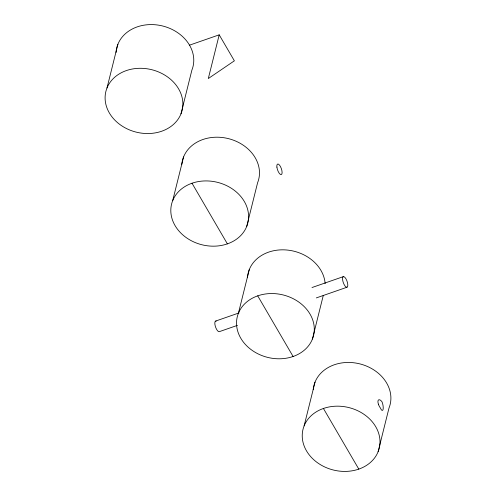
<?xml version="1.0" encoding="UTF-8"?>
<svg xmlns="http://www.w3.org/2000/svg" width="496" height="496" viewBox="0 0 496 496"><rect width="100%" height="100%" fill="white"/><g stroke="black" fill="none" stroke-linecap="round" stroke-linejoin="round"><path stroke-width="0.74" d="M106.987 87.997L117.887 44.287M180.984 113.838A39.271 32.172 14 0 0 135.861 68.51A39.271 32.172 14 0 0 115.109 120.404A39.271 32.172 14 0 0 180.984 113.838L191.884 70.128A39.271 32.172 14 0 0 161.938 25.817A39.271 32.172 14 0 0 116.045 52.483M172.695 200.626L183.594 156.91M219.207 34.832L208.308 78.542L234.372 60.822L219.207 34.832L189.522 45.161M246.698 226.467A39.271 32.172 14 0 0 201.574 181.139A39.271 32.172 14 0 0 180.817 233.033A39.271 32.172 14 0 0 246.698 226.467L257.598 182.751A39.271 32.172 14 0 0 228.098 138.545A39.271 32.172 14 0 0 181.809 164.343M238.402 313.249L249.302 269.533M312.406 339.09A39.271 32.172 14 0 0 267.282 293.762A39.271 32.172 14 0 0 246.531 345.656A39.271 32.172 14 0 0 312.406 339.09L323.305 295.374M304.116 425.872L315.016 382.162M378.113 451.713A39.271 32.172 14 0 0 332.99 406.385A39.271 32.172 14 0 0 312.238 458.279A39.271 32.172 14 0 0 378.113 451.713L389.013 408.003A39.271 32.172 14 0 0 359.513 363.797A39.271 32.172 14 0 0 313.23 389.596M215.661 321.055L239.016 312.926M311.996 287.537L343.381 276.625M237.503 325.333L219.257 331.681A5.611 2.009 70.8 0 1 215.301 326.207A5.611 2.009 70.8 0 1 216.225 321.098M316.324 297.91L346.977 287.246A5.611 2.009 70.8 0 0 345.954 278.814A5.611 2.009 70.8 0 0 342.6 279.744A5.611 2.009 70.8 0 0 346.977 287.246M192.008 183.222L227.385 243.865M257.715 295.845L293.099 356.488M323.423 408.468L358.806 469.117M247.461 277.729A39.271 32.172 14 0 1 286.186 249.959A39.271 32.172 14 0 1 325.134 283.644M276.892 167.121A5.611 2.009 70.8 0 0 281.269 174.623A5.611 2.009 70.8 0 0 280.246 166.191A5.611 2.009 70.8 0 0 276.892 167.121M378.398 404.19A5.685 2.35 63.6 0 0 380.42 408.01A5.685 1.686 77.7 0 0 381.976 410.322A5.58 1.655 77.7 0 0 383.079 405.902A5.685 1.686 77.7 0 0 381.976 401.766A5.685 2.35 63.6 0 0 379.502 399.776A5.58 2.306 63.6 0 0 378.398 404.19"/></g></svg>
